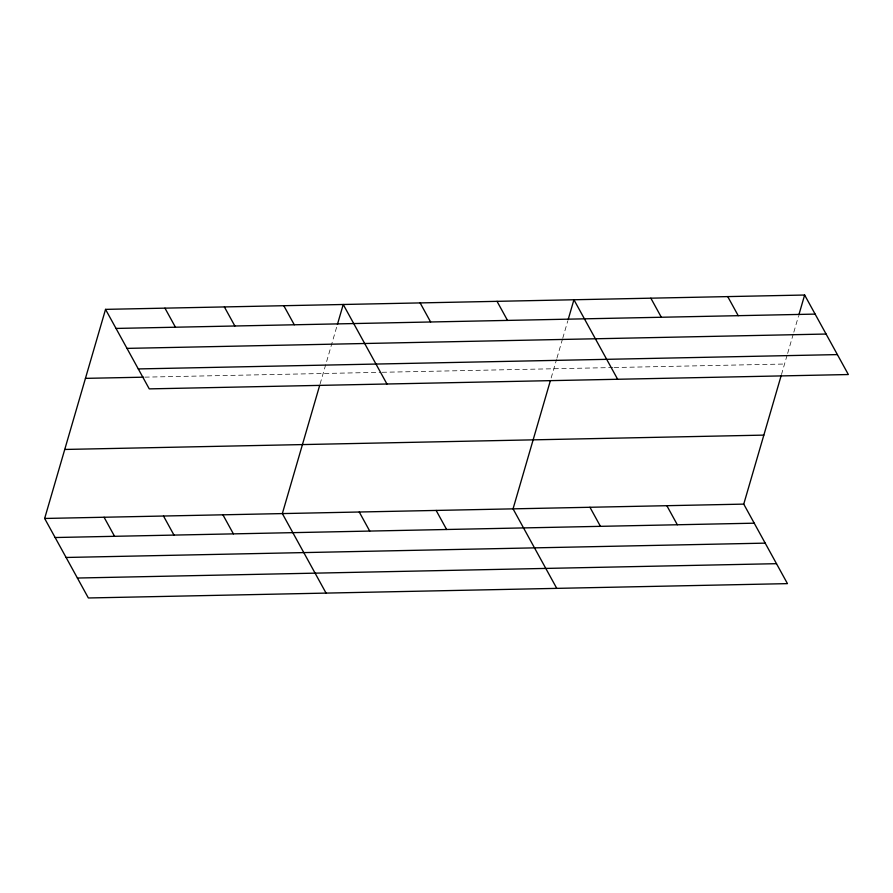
<?xml version="1.0" encoding="UTF-8"?>
<svg xmlns="http://www.w3.org/2000/svg" width="893" height="893" viewBox="0 0 893 893"><rect width="100%" height="100%" fill="white"/><g stroke="black" fill="none" stroke-linecap="round" stroke-linejoin="round"><path stroke-width="0.67" stroke-dasharray="4.46 3.35" d="M320.074 384.023L337.052 325.722M551.16 377.973L556.551 359.477M556.931 358.149L562.344 339.574M562.735 338.246L567.758 320.989M781.475 374.558L787.246 354.744M787.637 353.416L793.43 333.513M793.821 332.185L798.454 316.256M144.867 377.147L380.82 372.314M382.193 372.281L612.888 367.548M614.261 367.525L784.545 364.031"/><path stroke-width="1.34" d="M781.096 375.875L743.746 504.121L787.459 583.631L88.362 597.975L44.65 518.465L105.541 309.369L804.638 295.025L848.35 374.535L149.254 388.879L105.541 309.369M319.694 385.341L282.344 513.587L326.057 593.097M337.431 324.393L343.236 304.491L386.948 384.001M550.389 380.608L513.051 508.854L556.763 588.364M568.138 319.672L573.931 299.758L617.643 379.268M798.844 314.939L804.638 295.025M116.023 328.434L815.119 314.102M126.985 348.382L826.081 334.038M138.281 368.932L837.388 354.599M85.449 378.364L143.483 377.181M64.742 449.458L763.839 435.114M44.65 518.465L743.746 504.121M55.132 537.53L754.228 523.186M66.093 557.466L765.201 543.134M77.401 578.028L776.497 563.684M727.739 296.61L738.221 315.675M650.841 298.184L661.322 317.249M666.848 505.695L677.329 524.76M497.033 301.343L507.514 320.408M589.949 507.269L600.431 526.334M420.134 302.917L430.616 321.982M436.141 510.428L446.623 529.493M283.807 305.719L294.288 324.784M359.243 512.002L369.724 531.067M224.389 306.935L234.87 326.001M164.959 308.152L175.441 327.218M222.915 514.803L233.397 533.869M163.497 516.02L173.979 535.086M104.068 517.237L114.55 536.302"/></g></svg>
